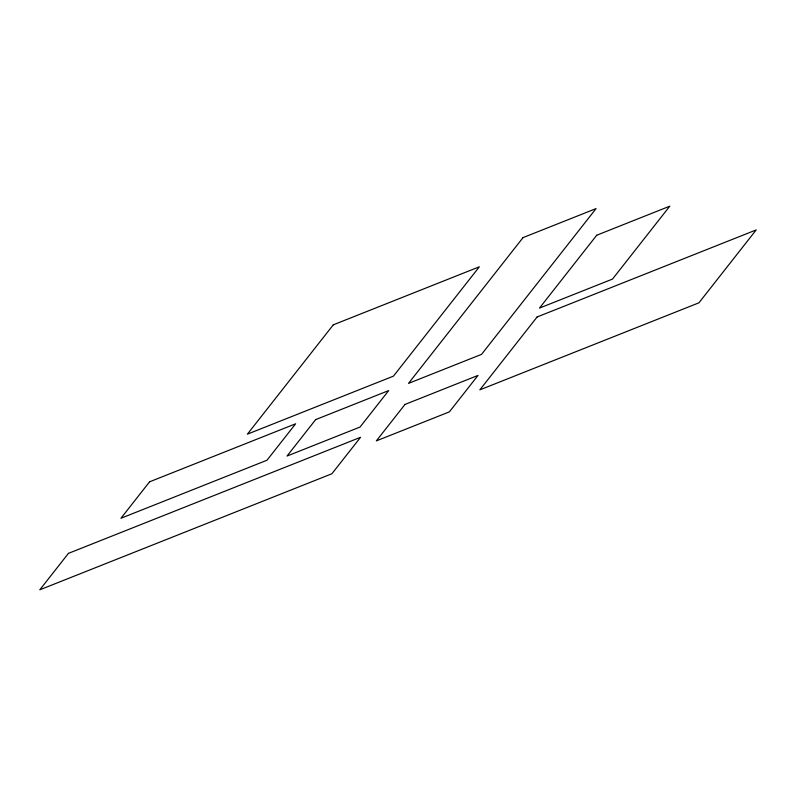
<?xml version="1.0" encoding="UTF-8"?>
<svg xmlns="http://www.w3.org/2000/svg" width="796" height="796" viewBox="0 0 796 796"><rect width="100%" height="100%" fill="white"/><g stroke="black" fill="none" stroke-linecap="round" stroke-linejoin="round"><path stroke-width="1.19" d="M68.436 553.369L39.8 589.816L331.912 473.749L360.548 437.303L68.436 553.369M149.578 481.819L120.942 518.266L266.998 460.227L295.634 423.79L149.578 481.819M333.295 324.828L247.397 434.158L393.453 376.13L479.351 266.799L333.295 324.828M315.664 419.611L287.028 456.048L360.061 427.034L388.687 390.587L315.664 419.611M523.042 237.606L408.507 383.383L481.54 354.369L596.075 208.592L523.042 237.606M404.985 404.448L376.349 440.885L449.382 411.87L478.008 375.423L404.985 404.448M596.751 235.208L539.489 308.092L612.512 279.078L669.784 206.184L596.751 235.208M537.111 316.977L479.849 389.861L698.928 302.818L756.2 229.925L537.111 316.977"/></g></svg>
